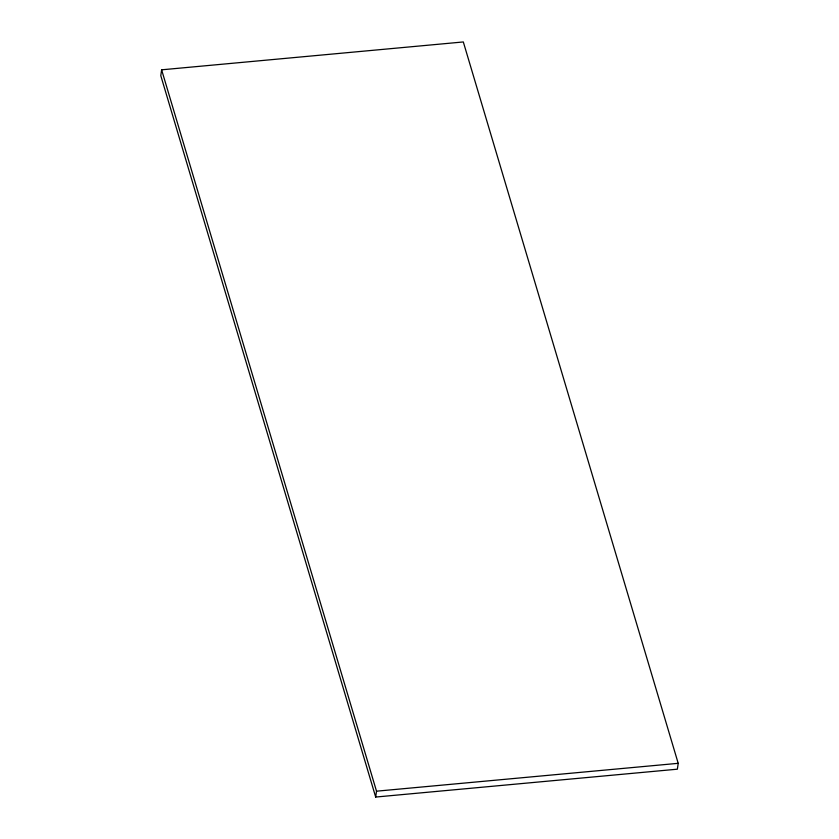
<?xml version="1.0" encoding="UTF-8"?>
<svg xmlns="http://www.w3.org/2000/svg" width="839" height="839" viewBox="0 0 839 839"><rect width="100%" height="100%" fill="white"/><g stroke="black" fill="none" stroke-linecap="round" stroke-linejoin="round"><path stroke-width="1.26" d="M161.623 69.815L160.794 75.678L375.683 797.05L677.377 769.185L678.206 763.322L463.317 41.95L161.623 69.815L376.512 791.187L375.683 797.05M376.512 791.187L678.206 763.322"/></g></svg>
